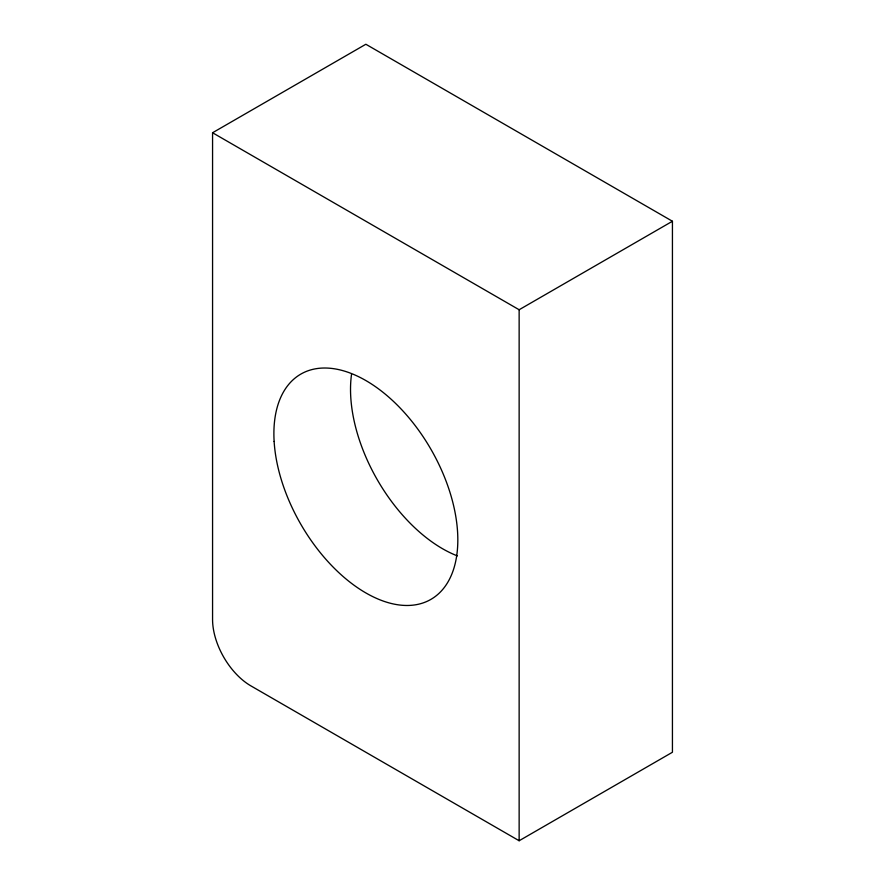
<?xml version="1.0" encoding="UTF-8"?>
<svg xmlns="http://www.w3.org/2000/svg" width="885" height="885" viewBox="0 0 885 885"><rect width="100%" height="100%" fill="white"/><g stroke="black" fill="none" stroke-linecap="round" stroke-linejoin="round"><path stroke-width="1.33" d="M212.566 132.75L365.859 44.25L672.434 221.25L672.434 752.25L519.141 840.75L250.886 685.875A54.195 31.285 60 0 1 212.566 619.5L212.566 132.75L519.141 309.75L672.434 221.25M519.141 309.75L519.141 840.75M457.379 555.891A130.073 75.092 60 0 1 351.544 374.211M274.129 441.449A130.073 75.092 60 0 0 417.466 604.444A130.073 75.092 60 0 0 405.972 414.346A130.073 75.092 60 0 0 274.129 441.449"/></g></svg>
